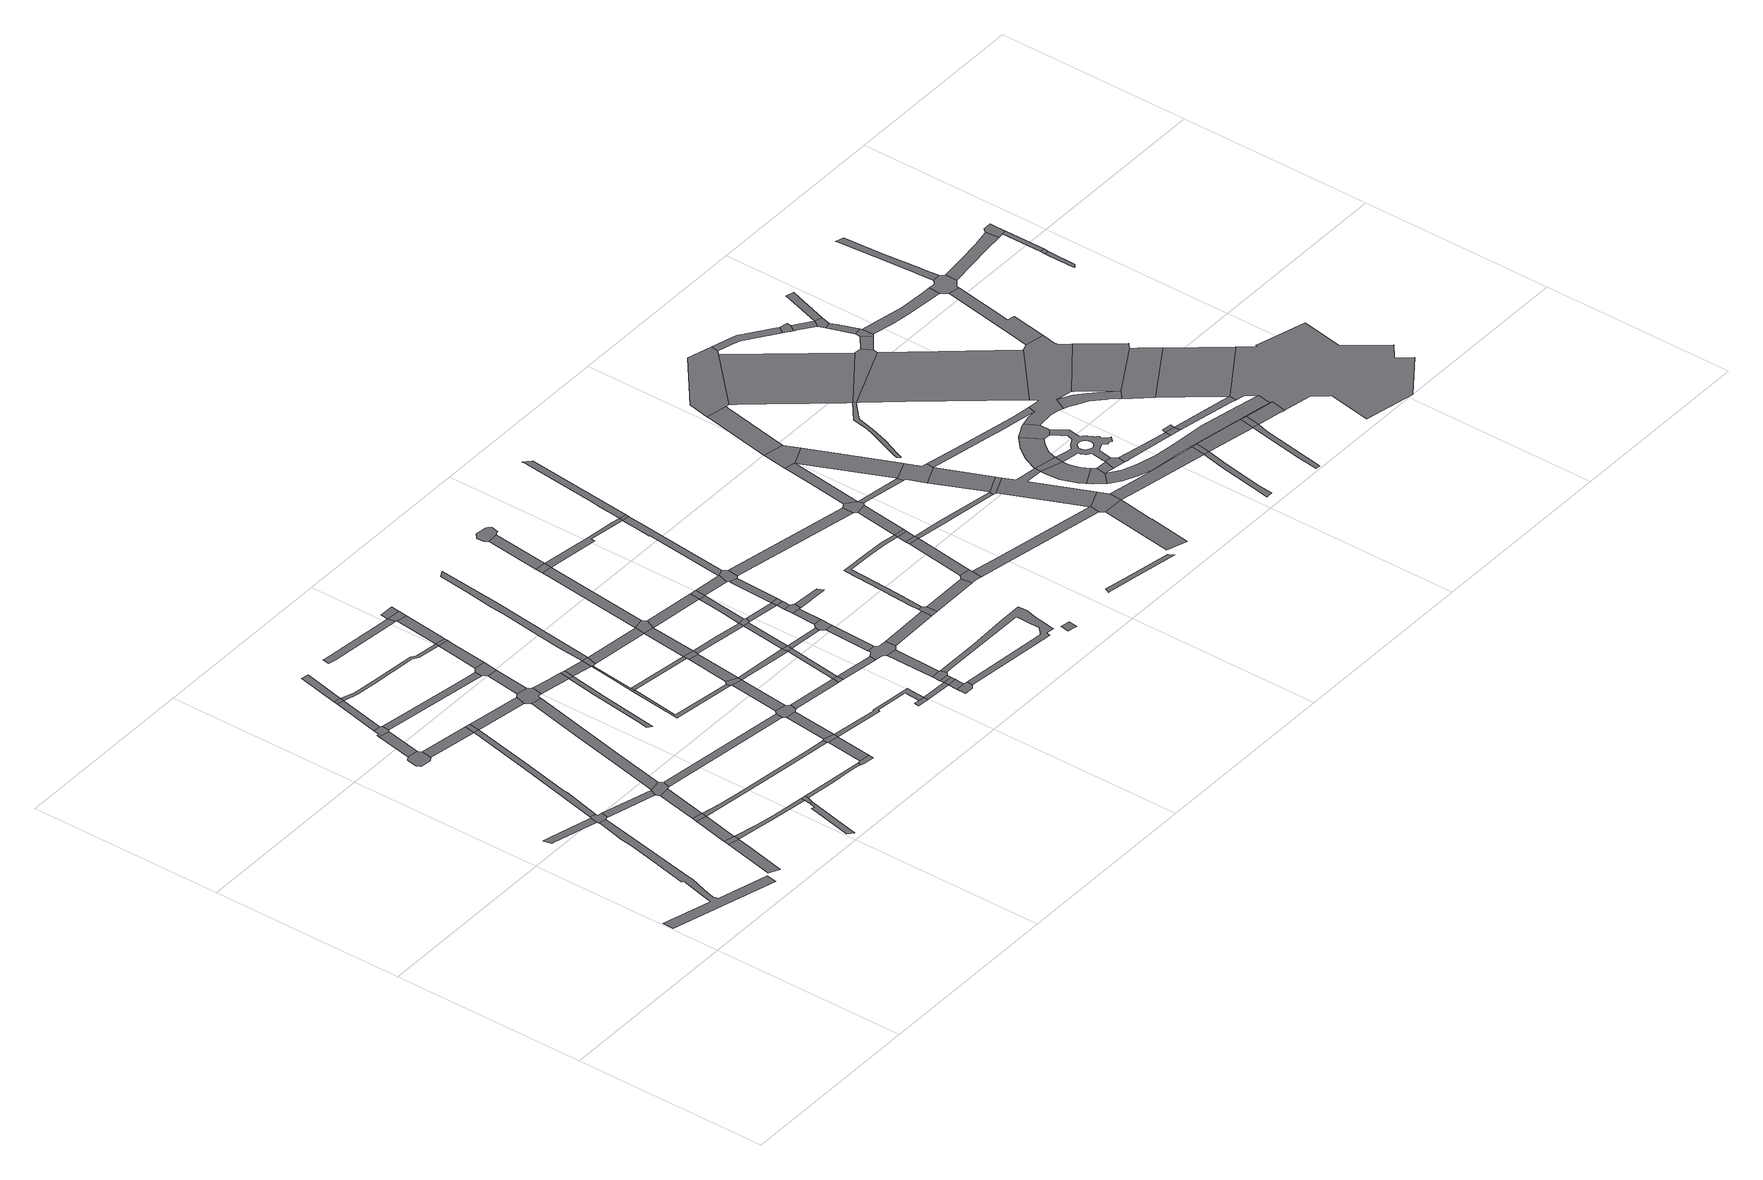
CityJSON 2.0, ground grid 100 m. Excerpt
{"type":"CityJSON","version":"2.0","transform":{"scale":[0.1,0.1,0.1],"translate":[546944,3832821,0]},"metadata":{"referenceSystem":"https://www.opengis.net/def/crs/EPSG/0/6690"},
"CityObjects":{
"road1":{"type":"Road","attributes":{"RoadStructureAttribute.sectionType":"1"},"geometry":[{"type":"MultiSurface","lod":"1","boundaries":[[[0,1,2,3,4,5,6,7,8,9,10,11,12,13,14,15,16,17,18,19,20,21,22,23,24,25,26]]]}]},
"road2":{"type":"Road","attributes":{"RoadStructureAttribute.sectionType":"1"},"geometry":[{"type":"MultiSurface","lod":"1","boundaries":[[[27,28,29,30,31,32,33]]]}]},
"road3":{"type":"Road","attributes":{"RoadStructureAttribute.sectionType":"1"},"geometry":[{"type":"MultiSurface","lod":"1","boundaries":[[[34,35,36,37,38]]]}]},
"road4":{"type":"Road","geometry":[{"type":"MultiSurface","lod":"1","boundaries":[[[39,33,32,40,0,26,41,42,43,44,45,46,47]]]}]},
"road5":{"type":"Road","geometry":[{"type":"MultiSurface","lod":"1","boundaries":[[[48,34,38,49,50]]]}]},
"road6":{"type":"Road","attributes":{"RoadStructureAttribute.sectionType":"1"},"geometry":[{"type":"MultiSurface","lod":"1","boundaries":[[[51,48,50,52,53,54]]]}]},
"road7":{"type":"Road","geometry":[{"type":"MultiSurface","lod":"1","boundaries":[[[55,56,57,58,59,60,61,62]]]}]},
"road8":{"type":"Road","attributes":{"RoadStructureAttribute.sectionType":"1"},"geometry":[{"type":"MultiSurface","lod":"1","boundaries":[[[44,43,63,64,65]]]}]},
"road9":{"type":"Road","geometry":[{"type":"MultiSurface","lod":"1","boundaries":[[[66,51,54,67]]]}]},
"road10":{"type":"Road","attributes":{"RoadStructureAttribute.sectionType":"1"},"geometry":[{"type":"MultiSurface","lod":"1","boundaries":[[[68,55,62,69,70]]]}]},
"road11":{"type":"Road","attributes":{"RoadStructureAttribute.sectionType":"1"},"geometry":[{"type":"MultiSurface","lod":"1","boundaries":[[[71,72,73,74,39,47,75,76,77,78]]]}]},
"road12":{"type":"Road","attributes":{"RoadStructureAttribute.sectionType":"1"},"geometry":[{"type":"MultiSurface","lod":"1","boundaries":[[[79,80,81,82,66,67]]]}]},
"road13":{"type":"Road","geometry":[{"type":"MultiSurface","lod":"1","boundaries":[[[83,84,85,68,70,86,87,88,89,90,91,92]]]}]},
"road14":{"type":"Road","attributes":{"RoadStructureAttribute.sectionType":"1"},"geometry":[{"type":"MultiSurface","lod":"1","boundaries":[[[93,94,50,49,95,96,97,98]]]}]},
"road15":{"type":"Road","attributes":{"RoadStructureAttribute.sectionType":"1"},"geometry":[{"type":"MultiSurface","lod":"1","boundaries":[[[61,60,99,100,71,101]]]}]},
"road16":{"type":"Road","geometry":[{"type":"MultiSurface","lod":"1","boundaries":[[[102,103,104,65,64,105,82,81,106,107,108]]]}]},
"road17":{"type":"Road","attributes":{"RoadStructureAttribute.sectionType":"1"},"geometry":[{"type":"MultiSurface","lod":"1","boundaries":[[[109,83,92,110,111]]]}]},
"road18":{"type":"Road","attributes":{"RoadStructureAttribute.sectionType":"1"},"geometry":[{"type":"MultiSurface","lod":"1","boundaries":[[[112,113,114,115,116,117]]]}]},
"road19":{"type":"Road","geometry":[{"type":"MultiSurface","lod":"1","boundaries":[[[118,109,111,119]]]}]},
"road20":{"type":"Road","geometry":[{"type":"MultiSurface","lod":"1","boundaries":[[[101,71,78,120]]]}]},
"road21":{"type":"Road","geometry":[{"type":"MultiSurface","lod":"1","boundaries":[[[98,97,112,117,121,122]]]}]},
"road22":{"type":"Road","attributes":{"RoadStructureAttribute.sectionType":"1"},"geometry":[{"type":"MultiSurface","lod":"1","boundaries":[[[123,118,119,124,125]]]}]},
"road23":{"type":"Road","attributes":{"RoadStructureAttribute.sectionType":"1"},"geometry":[{"type":"MultiSurface","lod":"1","boundaries":[[[126,127,128,129,130,104,103,131,132]]]}]},
"road24":{"type":"Road","attributes":{"RoadStructureAttribute.sectionType":"1"},"geometry":[{"type":"MultiSurface","lod":"1","boundaries":[[[133,134,135,136,67,54,137,138,139]]]}]},
"road25":{"type":"Road","attributes":{"RoadStructureAttribute.sectionType":"1"},"geometry":[{"type":"MultiSurface","lod":"1","boundaries":[[[140,141,88,87,142,143]]]}]},
"road26":{"type":"Road","attributes":{"RoadStructureAttribute.sectionType":"1"},"geometry":[{"type":"MultiSurface","lod":"1","boundaries":[[[120,78,144,145]]]}]},
"road27":{"type":"Road","attributes":{"RoadStructureAttribute.sectionType":"1"},"geometry":[{"type":"MultiSurface","lod":"1","boundaries":[[[146,122,121,147,148,149,150,151]]]}]},
"road28":{"type":"Road","attributes":{"RoadStructureAttribute.sectionType":"1"},"geometry":[{"type":"MultiSurface","lod":"1","boundaries":[[[108,107,152,153]]]}]},
"road29":{"type":"Road","attributes":{"RoadStructureAttribute.sectionType":"1"},"geometry":[{"type":"MultiSurface","lod":"1","boundaries":[[[154,155,156,157,158,159,119,111,160,161,162,163,164,165,166]]]}]},
"road30":{"type":"Road","geometry":[{"type":"MultiSurface","lod":"1","boundaries":[[[167,145,144,126,132,168,169,170,171,172]]]}]},
"road31":{"type":"Road","attributes":{"RoadStructureAttribute.sectionType":"1"},"geometry":[{"type":"MultiSurface","lod":"1","boundaries":[[[173,167,172,174]]]}]},
"road32":{"type":"Road","attributes":{"RoadStructureAttribute.sectionType":"1"},"geometry":[{"type":"MultiSurface","lod":"1","boundaries":[[[175,176,177,178,179,180,181,182,183]]]}]},
"road33":{"type":"Road","geometry":[{"type":"MultiSurface","lod":"1","boundaries":[[[184,151,150,185,186,187]]]}]},
"road34":{"type":"Road","geometry":[{"type":"MultiSurface","lod":"1","boundaries":[[[188,189,143,142,190,173,174,191]]]}]},
"road35":{"type":"Road","attributes":{"RoadStructureAttribute.sectionType":"1"},"geometry":[{"type":"MultiSurface","lod":"1","boundaries":[[[192,193,194,195,196,197]]]}]},
"road36":{"type":"Road","attributes":{"RoadStructureAttribute.sectionType":"1"},"geometry":[{"type":"MultiSurface","lod":"1","boundaries":[[[198,199,171,170,200,175,201]]]}]},
"road37":{"type":"Road","attributes":{"RoadStructureAttribute.sectionType":"1"},"geometry":[{"type":"MultiSurface","lod":"1","boundaries":[[[202,184,187,203]]]}]},
"road38":{"type":"Road","attributes":{"RoadStructureAttribute.sectionType":"1"},"geometry":[{"type":"MultiSurface","lod":"1","boundaries":[[[165,204,205,188,191,206,207,208]]]}]},
"road39":{"type":"Road","geometry":[{"type":"MultiSurface","lod":"1","boundaries":[[[209,139,138,210,202,203,211]]]}]},
"road40":{"type":"Road","geometry":[{"type":"MultiSurface","lod":"1","boundaries":[[[201,175,183,212]]]}]},
"road41":{"type":"Road","geometry":[{"type":"MultiSurface","lod":"1","boundaries":[[[166,165,208,213]]]}]},
"road42":{"type":"Road","attributes":{"RoadStructureAttribute.sectionType":"1"},"geometry":[{"type":"MultiSurface","lod":"1","boundaries":[[[214,215,209,211,216,217,218]]]}]},
"road43":{"type":"Road","geometry":[{"type":"MultiSurface","lod":"1","boundaries":[[[219,220,221,222,223,224]]]}]},
"road44":{"type":"Road","attributes":{"RoadStructureAttribute.sectionType":"1"},"geometry":[{"type":"MultiSurface","lod":"1","boundaries":[[[212,183,225,226,227,228]]]}]},
"road45":{"type":"Road","attributes":{"RoadStructureAttribute.sectionType":"1"},"geometry":[{"type":"MultiSurface","lod":"1","boundaries":[[[222,229,230,231,232,223]]]}]},
"road46":{"type":"Road","attributes":{"RoadStructureAttribute.sectionType":"1"},"geometry":[{"type":"MultiSurface","lod":"1","boundaries":[[[233,234,235,166,213,236,237]]]}]},
"road47":{"type":"Road","geometry":[{"type":"MultiSurface","lod":"1","boundaries":[[[238,153,152,214,218,239,240,241,242]]]}]},
"road48":{"type":"Road","geometry":[{"type":"MultiSurface","lod":"1","boundaries":[[[228,227,220,219,243,244,245,246,247]]]}]},
"road49":{"type":"Road","geometry":[{"type":"MultiSurface","lod":"1","boundaries":[[[197,196,233,237,248]]]}]},
"road50":{"type":"Road","attributes":{"RoadStructureAttribute.sectionType":"1"},"geometry":[{"type":"MultiSurface","lod":"1","boundaries":[[[249,197,248,250]]]}]},
"road51":{"type":"Road","attributes":{"RoadStructureAttribute.sectionType":"1"},"geometry":[{"type":"MultiSurface","lod":"1","boundaries":[[[224,223,251,252]]]}]},
"road52":{"type":"Road","attributes":{"RoadStructureAttribute.sectionType":"1"},"geometry":[{"type":"MultiSurface","lod":"1","boundaries":[[[253,254,238,242,255,256,257]]]}]},
"road53":{"type":"Road","attributes":{"RoadStructureAttribute.sectionType":"1"},"geometry":[{"type":"MultiSurface","lod":"1","boundaries":[[[258,259,260,261,211,203,262,263,264,265,266]]]}]},
"road54":{"type":"Road","geometry":[{"type":"MultiSurface","lod":"1","boundaries":[[[267,268,231,230,253,257,269]]]}]},
"road55":{"type":"Road","attributes":{"RoadStructureAttribute.sectionType":"1"},"geometry":[{"type":"MultiSurface","lod":"1","boundaries":[[[270,240,239,271,272]]]}]},
"road56":{"type":"Road","attributes":{"RoadStructureAttribute.sectionType":"1"},"geometry":[{"type":"MultiSurface","lod":"1","boundaries":[[[273,267,269,274,275,276]]]}]},
"road57":{"type":"Road","attributes":{"RoadStructureAttribute.sectionType":"1"},"geometry":[{"type":"MultiSurface","lod":"1","boundaries":[[[277,246,245,278,279]]]}]},
"road58":{"type":"Road","attributes":{"RoadStructureAttribute.sectionType":"1"},"geometry":[{"type":"MultiSurface","lod":"1","boundaries":[[[280,281,282,283,284,285,286,287,288,247,246]]]}]},
"road59":{"type":"Road","geometry":[{"type":"MultiSurface","lod":"1","boundaries":[[[252,251,273,276,289,290,291]]]}]},
"road60":{"type":"Road","geometry":[{"type":"MultiSurface","lod":"1","boundaries":[[[292,293,294,295,266,265]]]}]},
"road61":{"type":"Road","attributes":{"RoadStructureAttribute.sectionType":"1"},"geometry":[{"type":"MultiSurface","lod":"1","boundaries":[[[296,269,257,297,298]]]}]},
"road62":{"type":"Road","attributes":{"RoadStructureAttribute.sectionType":"1"},"geometry":[{"type":"MultiSurface","lod":"1","boundaries":[[[278,299,252,291,300]]]}]},
"road63":{"type":"Road","geometry":[{"type":"MultiSurface","lod":"1","boundaries":[[[272,271,301,302]]]}]},
"road64":{"type":"Road","geometry":[{"type":"MultiSurface","lod":"1","boundaries":[[[303,279,278,300,304]]]}]},
"road65":{"type":"Road","attributes":{"RoadStructureAttribute.sectionType":"1"},"geometry":[{"type":"MultiSurface","lod":"1","boundaries":[[[297,272,302,305]]]}]},
"road66":{"type":"Road","attributes":{"RoadStructureAttribute.sectionType":"1"},"geometry":[{"type":"MultiSurface","lod":"1","boundaries":[[[266,295,306,307]]]}]},
"road67":{"type":"Road","attributes":{"RoadStructureAttribute.sectionType":"1"},"geometry":[{"type":"MultiSurface","lod":"1","boundaries":[[[308,291,290,309,310]]]}]},
"road68":{"type":"Road","attributes":{"RoadStructureAttribute.sectionType":"1"},"geometry":[{"type":"MultiSurface","lod":"1","boundaries":[[[302,301,311,312]]]}]},
"road69":{"type":"Road","geometry":[{"type":"MultiSurface","lod":"1","boundaries":[[[298,297,305,313]]]}]},
"road70":{"type":"Road","geometry":[{"type":"MultiSurface","lod":"1","boundaries":[[[314,315,316,317,318,319,320]]]}]},
"road71":{"type":"Road","attributes":{"RoadStructureAttribute.sectionType":"1"},"geometry":[{"type":"MultiSurface","lod":"1","boundaries":[[[306,314,320,321,322]]]}]},
"road72":{"type":"Road","geometry":[{"type":"MultiSurface","lod":"1","boundaries":[[[307,306,322,323]]]}]},
"road73":{"type":"Road","attributes":{"RoadStructureAttribute.sectionType":"1"},"geometry":[{"type":"MultiSurface","lod":"1","boundaries":[[[324,307,323,325]]]}]},
"road74":{"type":"Road","attributes":{"RoadStructureAttribute.sectionType":"1"},"geometry":[{"type":"MultiSurface","lod":"1","boundaries":[[[326,279,303,327,328]]]}]},
"road75":{"type":"Road","attributes":{"RoadStructureAttribute.sectionType":"1"},"geometry":[{"type":"MultiSurface","lod":"1","boundaries":[[[309,298,313,329]]]}]},
"road76":{"type":"Road","geometry":[{"type":"MultiSurface","lod":"1","boundaries":[[[330,324,325,331,332,333,334]]]}]},
"road77":{"type":"Road","attributes":{"RoadStructureAttribute.sectionType":"1"},"geometry":[{"type":"MultiSurface","lod":"1","boundaries":[[[304,300,335,336,337]]]}]},
"road78":{"type":"Road","attributes":{"RoadStructureAttribute.sectionType":"1"},"geometry":[{"type":"MultiSurface","lod":"1","boundaries":[[[338,330,334,339,340]]]}]},
"road79":{"type":"Road","attributes":{"RoadStructureAttribute.sectionType":"1"},"geometry":[{"type":"MultiSurface","lod":"1","boundaries":[[[313,305,341,342]]]}]},
"road80":{"type":"Road","geometry":[{"type":"MultiSurface","lod":"1","boundaries":[[[343,310,309,329,344,345]]]}]},
"road81":{"type":"Road","geometry":[{"type":"MultiSurface","lod":"1","boundaries":[[[346,347,348,312,311,349,350,338,340,351,352,353,354]]]}]},
"road82":{"type":"Road","attributes":{"RoadStructureAttribute.sectionType":"1"},"geometry":[{"type":"MultiSurface","lod":"1","boundaries":[[[355,356,310,343,357]]]}]},
"road83":{"type":"Road","geometry":[{"type":"MultiSurface","lod":"1","boundaries":[[[358,326,328,359]]]}]},
"road84":{"type":"Road","attributes":{"RoadStructureAttribute.sectionType":"1"},"geometry":[{"type":"MultiSurface","lod":"1","boundaries":[[[360,346,354,361]]]}]},
"road85":{"type":"Road","attributes":{"RoadStructureAttribute.sectionType":"1"},"geometry":[{"type":"MultiSurface","lod":"1","boundaries":[[[345,344,362,363]]]}]},
"road86":{"type":"Road","geometry":[{"type":"MultiSurface","lod":"1","boundaries":[[[364,365,342,341,366,360,361,367]]]}]},
"road87":{"type":"Road","geometry":[{"type":"MultiSurface","lod":"1","boundaries":[[[337,336,355,357,368,369]]]}]},
"road88":{"type":"Road","attributes":{"RoadStructureAttribute.sectionType":"1"},"geometry":[{"type":"MultiSurface","lod":"1","boundaries":[[[370,371,358,359]]]}]},
"road89":{"type":"Road","attributes":{"RoadStructureAttribute.sectionType":"1"},"geometry":[{"type":"MultiSurface","lod":"1","boundaries":[[[372,364,367,373,374]]]}]},
"road90":{"type":"Road","geometry":[{"type":"MultiSurface","lod":"1","boundaries":[[[375,372,374,376,377,378]]]}]},
"road91":{"type":"Road","attributes":{"RoadStructureAttribute.sectionType":"1"},"geometry":[{"type":"MultiSurface","lod":"1","boundaries":[[[362,379,375,378,380,381]]]}]},
"road92":{"type":"Road","geometry":[{"type":"MultiSurface","lod":"1","boundaries":[[[363,362,381,382]]]}]},
"road93":{"type":"Road","attributes":{"RoadStructureAttribute.sectionType":"1"},"geometry":[{"type":"MultiSurface","lod":"1","boundaries":[[[369,368,383,384]]]}]},
"road94":{"type":"Road","geometry":[{"type":"MultiSurface","lod":"1","boundaries":[[[385,386,387,388,389,371,370,390,391,392,393,394,395]]]}]},
"road95":{"type":"Road","attributes":{"RoadStructureAttribute.sectionType":"1"},"geometry":[{"type":"MultiSurface","lod":"1","boundaries":[[[396,352,351,397,398]]]}]},
"road96":{"type":"Road","attributes":{"RoadStructureAttribute.sectionType":"1"},"geometry":[{"type":"MultiSurface","lod":"1","boundaries":[[[399,400,401,402,403,404,405,406,407,408,409,410,411,412,413,333,332,414,415,416,417,418,419,420,421,422,319,318]]]}]},
"road97":{"type":"Road","attributes":{"RoadStructureAttribute.sectionType":"1"},"geometry":[{"type":"MultiSurface","lod":"1","boundaries":[[[423,424,363,382,425]]]}]},
"road98":{"type":"Road","geometry":[{"type":"MultiSurface","lod":"1","boundaries":[[[426,427,428,429,430,377,376]]]}]},
"road99":{"type":"Road","geometry":[{"type":"MultiSurface","lod":"1","boundaries":[[[431,432,384,383,423,425,433,434,435]]]}]},
"road100":{"type":"Road","attributes":{"RoadStructureAttribute.sectionType":"1"},"geometry":[{"type":"MultiSurface","lod":"1","boundaries":[[[436,437,438,359,328,439,440,441,442]]]}]},
"road101":{"type":"Road","geometry":[{"type":"MultiSurface","lod":"1","boundaries":[[[443,398,397,444,445,446,447]]]}]},
"road102":{"type":"Road","attributes":{"RoadStructureAttribute.sectionType":"1"},"geometry":[{"type":"MultiSurface","lod":"1","boundaries":[[[441,448,449,450,451,452,384,432,453,454,455]]]}]},
"road103":{"type":"Road","attributes":{"RoadStructureAttribute.sectionType":"1"},"geometry":[{"type":"MultiSurface","lod":"1","boundaries":[[[456,457,458,459,460]]]}]},
"road104":{"type":"Road","attributes":{"RoadStructureAttribute.sectionType":"1"},"geometry":[{"type":"MultiSurface","lod":"1","boundaries":[[[461,445,444,462]]]}]},
"road105":{"type":"Road","geometry":[{"type":"MultiSurface","lod":"1","boundaries":[[[442,441,455,463]]]}]},
"road106":{"type":"Road","attributes":{"RoadStructureAttribute.sectionType":"1"},"geometry":[{"type":"MultiSurface","lod":"1","boundaries":[[[464,465,466,467,468,469,470,471,443,447,472,473,474,475,476,477]]]}]},
"road107":{"type":"Road","attributes":{"RoadStructureAttribute.sectionType":"1"},"geometry":[{"type":"MultiSurface","lod":"1","boundaries":[[[435,434,478,479]]]}]},
"road108":{"type":"Road","attributes":{"RoadStructureAttribute.sectionType":"1"},"geometry":[{"type":"MultiSurface","lod":"1","boundaries":[[[480,481,482,483,484,485,486,487,442,463,488,489]]]}]},
"road109":{"type":"Road","geometry":[{"type":"MultiSurface","lod":"1","boundaries":[[[490,461,462,491,492,493,494]]]}]},
"road110":{"type":"Road","attributes":{"RoadStructureAttribute.sectionType":"1"},"geometry":[{"type":"MultiSurface","lod":"1","boundaries":[[[495,490,494,496,497,498]]]}]},
"road111":{"type":"Road","geometry":[{"type":"MultiSurface","lod":"1","boundaries":[[[499,495,498,500]]]}]},
"road112":{"type":"Road","attributes":{"RoadStructureAttribute.sectionType":"1"},"geometry":[{"type":"MultiSurface","lod":"1","boundaries":[[[476,499,500,501]]]}]},
"road113":{"type":"Road","geometry":[{"type":"MultiSurface","lod":"1","boundaries":[[[477,476,501,502]]]}]},
"road114":{"type":"Road","attributes":{"RoadStructureAttribute.sectionType":"1"},"geometry":[{"type":"MultiSurface","lod":"1","boundaries":[[[503,504,505,477,502]]]}]},
"road115":{"type":"Road","attributes":{"RoadStructureAttribute.sectionType":"1"},"geometry":[{"type":"MultiSurface","lod":"1","boundaries":[[[506,507,508,509,510,511,512,513]]]}]},
"road116":{"type":"Road","geometry":[{"type":"MultiSurface","lod":"1","boundaries":[[[514,479,478,504,503,515,516,517,518]]]}]},
"road117":{"type":"Road","attributes":{"RoadStructureAttribute.sectionType":"1"},"geometry":[{"type":"MultiSurface","lod":"1","boundaries":[[[519,520,493,492,521,522,523,524]]]}]},
"road118":{"type":"Road","attributes":{"RoadStructureAttribute.sectionType":"1"},"geometry":[{"type":"MultiSurface","lod":"1","boundaries":[[[525,500,498,526,527,528,529,530]]]}]},
"road119":{"type":"Road","attributes":{"RoadStructureAttribute.sectionType":"1"},"geometry":[{"type":"MultiSurface","lod":"1","boundaries":[[[531,532,533,514,518,534,535,536]]]}]},
"road120":{"type":"Road","attributes":{"RoadStructureAttribute.sectionType":"1"},"geometry":[{"type":"MultiSurface","lod":"1","boundaries":[[[517,516,537,538]]]}]},
"road121":{"type":"Road","geometry":[{"type":"MultiSurface","lod":"1","boundaries":[[[539,540,541,531,536,542,543]]]}]},
"road122":{"type":"Road","attributes":{"RoadStructureAttribute.sectionType":"1"},"geometry":[{"type":"MultiSurface","lod":"1","boundaries":[[[544,542,536,545,546,547,538,548]]]}]},
"road123":{"type":"Road","attributes":{"RoadStructureAttribute.sectionType":"1"},"geometry":[{"type":"MultiSurface","lod":"1","boundaries":[[[549,550,551,552,553,554]]]}]},
"road124":{"type":"Road","geometry":[{"type":"MultiSurface","lod":"1","boundaries":[[[555,556,557,548,538,537,558,559,560,561,562,563]]]}]},
"road125":{"type":"Road","attributes":{"RoadStructureAttribute.sectionType":"1"},"geometry":[{"type":"MultiSurface","lod":"1","boundaries":[[[564,565,539,543,566,567]]]}]},
"road126":{"type":"Road","attributes":{"RoadStructureAttribute.sectionType":"1"},"geometry":[{"type":"MultiSurface","lod":"1","boundaries":[[[562,561,568,569,570]]]}]},
"road127":{"type":"Road","geometry":[{"type":"MultiSurface","lod":"1","boundaries":[[[570,569,530,529,571,572,573]]]}]},
"road128":{"type":"Road","attributes":{"RoadStructureAttribute.sectionType":"1"},"geometry":[{"type":"MultiSurface","lod":"1","boundaries":[[[574,573,572,575,576,524,577,578,579,580,581]]]}]},
"road129":{"type":"Road","geometry":[{"type":"MultiSurface","lod":"1","boundaries":[[[577,524,523,582,549,554,583,584]]]}]},
"road130":{"type":"Road","attributes":{"RoadStructureAttribute.sectionType":"1"},"geometry":[{"type":"MultiSurface","lod":"1","boundaries":[[[585,586,587,588,589,590,591,592,593,594,595,596,597,598,599]]]}]},
"road131":{"type":"Road","attributes":{"function":"1"},"geometry":[{"type":"MultiSurface","lod":"1","boundaries":[[[580,600,601,602,603,604,605,606,607,608,609,610]]]}]},
"road132":{"type":"Road","geometry":[{"type":"MultiSurface","lod":"1","boundaries":[[[611,605,604,612,613,614,615]]]}]},
"road133":{"type":"Road","geometry":[{"type":"MultiSurface","lod":"1","boundaries":[[[581,580,610,616]]]}]},
"road134":{"type":"Road","geometry":[{"type":"MultiSurface","lod":"1","boundaries":[[[617,618,564,567,619,620,621,622,623]]]}]},
"road135":{"type":"Road","attributes":{"RoadStructureAttribute.sectionType":"1"},"geometry":[{"type":"MultiSurface","lod":"1","boundaries":[[[615,614,624,625]]]}]},
"road136":{"type":"Road","attributes":{"function":"1"},"geometry":[{"type":"MultiSurface","lod":"1","boundaries":[[[626,627,628,629,630,631,581,616,632,633,634,635,636,637]]]}]},
"road137":{"type":"Road","attributes":{"RoadStructureAttribute.sectionType":"1"},"geometry":[{"type":"MultiSurface","lod":"1","boundaries":[[[638,639,640,641,563,562,642,643,644,645,646,647,648]]]}]},
"road138":{"type":"Road","attributes":{"RoadStructureAttribute.sectionType":"1"},"geometry":[{"type":"MultiSurface","lod":"1","boundaries":[[[649,650,651,584,583,652,653,654,655,656,657]]]}]},
"road139":{"type":"Road","geometry":[{"type":"MultiSurface","lod":"1","boundaries":[[[658,625,624,659,660,661]]]}]},
"road140":{"type":"Road","attributes":{"RoadStructureAttribute.sectionType":"1"},"geometry":[{"type":"MultiSurface","lod":"1","boundaries":[[[662,663,664,665,666,667,668,669,658,661,670,671,672,673,674,675,676,677,678,679,680,681,682,683,684,685,686,687,688,689,690,691,692,693,694,695,696,697,698,699,700,616,610],[701,702,703,704,705,706,707,708,709,710,711,712,713,714,715,716,717,718,719,720,721,722,723,724,725,726,727,728]]]}]},
"road141":{"type":"Road","geometry":[{"type":"MultiSurface","lod":"1","boundaries":[[[620,619,729,730,731,732,733,734,735,736,585,737]]]}]},
"road142":{"type":"Road","geometry":[{"type":"MultiSurface","lod":"1","boundaries":[[[738,739,740,741,626,637,692,691,742]]]}]},
"road143":{"type":"Road","attributes":{"RoadStructureAttribute.sectionType":"1"},"geometry":[{"type":"MultiSurface","lod":"1","boundaries":[[[656,743,744,745,746,747,748]]]}]},
"road144":{"type":"Road","attributes":{"RoadStructureAttribute.sectionType":"1"},"geometry":[{"type":"MultiSurface","lod":"1","boundaries":[[[749,660,659,750,751,752,753,754]]]}]},
"road145":{"type":"Road","geometry":[{"type":"MultiSurface","lod":"1","boundaries":[[[755,756,737,585,599,757,758,759,760]]]}]},
"road146":{"type":"Road","geometry":[{"type":"MultiSurface","lod":"1","boundaries":[[[657,656,748,761]]]}]},
"road147":{"type":"Road","attributes":{"function":"1","RoadStructureAttribute.sectionType":"7"},"geometry":[{"type":"MultiSurface","lod":"1","boundaries":[[[613,762,763,764,765,766,767,768,769,770,771,772,773,774,775,776,777,778,614]]]}]},
"road148":{"type":"Road","attributes":{"RoadStructureAttribute.sectionType":"1"},"geometry":[{"type":"MultiSurface","lod":"1","boundaries":[[[779,780,781,782,623,622,783,784,785,786]]]}]},
"road149":{"type":"Road","geometry":[{"type":"MultiSurface","lod":"1","boundaries":[[[787,757,599,788,789,790,791,792,793]]]}]},
"road150":{"type":"Road","geometry":[{"type":"MultiSurface","lod":"1","boundaries":[[[754,753,794,795]]]}]},
"road151":{"type":"Road","geometry":[{"type":"MultiSurface","lod":"1","boundaries":[[[796,797,754,795]]]}]},
"road152":{"type":"Road","attributes":{"RoadStructureAttribute.sectionType":"1"},"geometry":[{"type":"MultiSurface","lod":"1","boundaries":[[[798,761,748,799,800,801,802,803]]]}]},
"road153":{"type":"Road","attributes":{"RoadStructureAttribute.sectionType":"1"},"geometry":[{"type":"MultiSurface","lod":"1","boundaries":[[[802,804,805,806,807,808,809,810]]]}]},
"road154":{"type":"Road","attributes":{"function":"1","RoadStructureAttribute.sectionType":"7"},"geometry":[{"type":"MultiSurface","lod":"1","boundaries":[[[811,812,813,814,815,816,817,818,819,820,821,822,823,824]]]}]},
"road155":{"type":"Road","geometry":[{"type":"MultiSurface","lod":"1","boundaries":[[[786,785,825,826,827,828,829,830]]]}]},
"road156":{"type":"Road","attributes":{"RoadStructureAttribute.sectionType":"1"},"geometry":[{"type":"MultiSurface","lod":"1","boundaries":[[[831,760,759,832,833]]]}]},
"road157":{"type":"Road","geometry":[{"type":"MultiSurface","lod":"1","boundaries":[[[834,835,793,792,836,837,648,647,838,738,742,839,840,841,842,816,815,843,844,845,846,847,848,849]]]}]},
"road158":{"type":"Road","attributes":{"RoadStructureAttribute.sectionType":"1"},"geometry":[{"type":"MultiSurface","lod":"1","boundaries":[[[850,851,829,828,852,853,854,855,856]]]}]},
"road159":{"type":"Road","attributes":{"RoadStructureAttribute.sectionType":"1"},"geometry":[{"type":"MultiSurface","lod":"1","boundaries":[[[857,795,794,858,859,860,861]]]}]},
"road160":{"type":"Road","geometry":[{"type":"MultiSurface","lod":"1","boundaries":[[[862,863,864,831,833,865,866]]]}]},
"road161":{"type":"Road","geometry":[{"type":"MultiSurface","lod":"1","boundaries":[[[803,802,810,867]]]}]},
"road162":{"type":"Road","attributes":{"RoadStructureAttribute.sectionType":"1"},"geometry":[{"type":"MultiSurface","lod":"1","boundaries":[[[868,869,870,863,862]]]}]},
"road163":{"type":"Road","geometry":[{"type":"MultiSurface","lod":"1","boundaries":[[[856,855,871,870,869,872]]]}]},
"road164":{"type":"Road","attributes":{"RoadStructureAttribute.sectionType":"1"},"geometry":[{"type":"MultiSurface","lod":"1","boundaries":[[[873,867,810,874,875,876,877,878,879]]]}]},
"road165":{"type":"Road","geometry":[{"type":"MultiSurface","lod":"1","boundaries":[[[880,881,856,872]]]}]},
"road166":{"type":"Road","geometry":[{"type":"MultiSurface","lod":"1","boundaries":[[[882,846,845,883,884,885,886,824,887]]]}]},
"road167":{"type":"Road","geometry":[{"type":"MultiSurface","lod":"1","boundaries":[[[888,889,887,824,823,890,891,892]]]}]},
"road168":{"type":"Road","attributes":{"RoadStructureAttribute.sectionType":"1"},"geometry":[{"type":"MultiSurface","lod":"1","boundaries":[[[893,894,895,866,865,896,897,898,899,900]]]}]},
"road169":{"type":"Road","geometry":[{"type":"MultiSurface","lod":"1","boundaries":[[[892,891,901,861,902]]]}]},
"road170":{"type":"Road","attributes":{"RoadStructureAttribute.sectionType":"1"},"geometry":[{"type":"MultiSurface","lod":"1","boundaries":[[[903,904,834,849,905,906,907]]]}]},
"road171":{"type":"Road","geometry":[{"type":"MultiSurface","lod":"1","boundaries":[[[908,902,861,860,909,771,770,910,879,878,911,912,913,914,915,916,917,918,919,920,921,922,923,924,925,926,927]]]}]},
"road172":{"type":"Road","geometry":[{"type":"MultiSurface","lod":"1","boundaries":[[[928,929,930,900,899,931,932,903,907,933,934,935,936,937]]]}]},
"road173":{"type":"Road","attributes":{"RoadStructureAttribute.sectionType":"1"},"geometry":[{"type":"MultiSurface","lod":"1","boundaries":[[[938,939,940,941,942,943,929,928,944,945,946,947]]]}]},
"road174":{"type":"Road","attributes":{"RoadStructureAttribute.sectionType":"1"},"geometry":[{"type":"MultiSurface","lod":"1","boundaries":[[[948,949,950,937,936,951,952,953]]]}]},
"road175":{"type":"Road","geometry":[{"type":"MultiSurface","lod":"1","boundaries":[[[954,955,956,957,958,959,960]]]}]},
"road176":{"type":"Road","geometry":[{"type":"MultiSurface","lod":"1","boundaries":[[[961,954,960,962]]]}]},
"road177":{"type":"Road","attributes":{"RoadStructureAttribute.sectionType":"1"},"geometry":[{"type":"MultiSurface","lod":"1","boundaries":[[[963,964,961,962]]]}]},
"road178":{"type":"Road","geometry":[{"type":"MultiSurface","lod":"1","boundaries":[[[965,948,953,966,964,963,967,968,969]]]}]}
},
"vertices":[
[419,969,0],[395,871,0],[383,821,0],[381,806,0],[371,751,0],[359,699,0],[335,586,0],[333,580,0],[298,424,0],[306,418,0],[308,417,0],[279,311,0],[262,244,0],[261,238,0],[261,236,0],[258,237,0],[11,307,0],[9,251,0],[551,98,0],[559,152,0],[303,225,0],[296,251,0],[313,311,0],[342,401,0],[344,413,0],[435,868,0],[454,962,0],
[413,1021,0],[205,1077,0],[166,1088,0],[175,1044,0],[184,1042,0],[412,980,0],[422,1018,0],
[637,424,0],[579,161,0],[632,135,0],[676,336,0],[693,412,0],
[428,1027,0],[417,972,0],[456,962,0],[469,965,0],[470,965,0],[481,1002,0],[462,1007,0],[455,1009,0],[458,1019,0],
[643,453,0],[697,412,0],[699,441,0],
[684,636,0],[700,446,0],[738,620,0],[739,624,0],
[288,1924,0],[267,1910,0],[257,1856,0],[270,1837,0],[323,1829,0],[344,1842,0],[355,1897,0],[342,1916,0],
[532,948,0],[726,896,0],[742,931,0],
[690,663,0],[745,651,0],
[328,2112,0],[379,2088,0],[380,2100,0],
[602,1800,0],[598,1776,0],[534,1491,0],[518,1418,0],[507,1213,0],[509,1237,0],[561,1470,0],[630,1795,0],
[745,653,0],[746,657,0],[795,879,0],[736,874,0],
[348,2156,0],[341,2124,0],[331,2126,0],[389,2107,0],[390,2109,0],[394,2146,0],[392,2146,0],[390,2149,0],[387,2153,0],[386,2154,0],
[924,394,0],[824,411,0],[822,393,0],[890,381,0],[1092,351,0],[1095,372,0],
[594,1801,0],[596,1801,0],[611,1855,0],
[818,922,0],[807,940,0],[747,930,0],[727,895,0],[804,885,0],[809,884,0],[819,921,0],
[403,2401,0],[388,2168,0],[438,2393,0],
[1088,319,0],[1078,286,0],[1065,291,0],[1010,58,0],[1039,35,0],[1104,318,0],
[407,2421,0],[443,2413,0],
[639,1851,0],
[1115,349,0],[1118,369,0],
[456,2638,0],[443,2416,0],[492,2630,0],
[921,1726,0],[852,1411,0],[852,1410,0],[794,1146,0],[794,1145,0],[863,1201,0],[975,1714,0],
[1388,559,0],[1145,591,0],[976,613,0],[848,632,0],[1152,567,0],[1483,525,0],[1485,547,0],
[838,2075,0],[520,2127,0],[948,2022,0],[950,2059,0],
[903,1751,0],[918,1805,0],
[1250,352,0],[1280,330,0],[1375,321,0],[1430,314,0],[1445,310,0],[1450,329,0],
[1507,792,0],[1512,828,0],
[1003,2320,0],[890,2336,0],[870,2351,0],[627,2378,0],[542,2387,0],[512,2392,0],[515,2372,0],[618,2361,0],[860,2336,0],[888,2318,0],[998,2302,0],[1006,2301,0],[1008,2319,0],
[939,1817,0],[978,1730,0],[991,1737,0],[1002,1735,0],[1013,1789,0],[995,1809,0],
[965,1999,0],[1019,1992,0],
[1163,1705,0],[1140,1549,0],[1101,1278,0],[1091,1221,0],[1101,1212,0],[1111,1203,0],[1112,1210,0],[1156,1504,0],[1188,1700,0],
[1465,330,0],[1462,305,0],[1518,299,0],[1521,323,0],
[974,2077,0],[952,2060,0],[951,2022,0],[1030,2070,0],
[629,2640,0],[619,2643,0],[612,2607,0],[653,2599,0],[1030,2557,0],[1024,2596,0],
[1125,1767,0],[1107,1771,0],[1151,1707,0],[1173,1758,0],
[1488,520,0],[1544,513,0],
[1005,2294,0],[975,2079,0],[1055,2256,0],[1058,2282,0],[1060,2294,0],
[1493,552,0],[1486,522,0],[1548,535,0],
[1198,1753,0],
[1062,2312,0],
[1520,777,0],[1493,553,0],[1548,541,0],[1549,543,0],[1575,771,0],
[1300,1677,0],[1294,1673,0],[1278,1557,0],[1261,1427,0],[1274,1425,0],[1271,1447,0],
[1195,1699,0],[1200,1698,0],[1293,1679,0],[1299,1735,0],
[1224,1155,0],[1555,1110,0],[1547,1130,0],[1237,1175,0],
[1039,2556,0],[1009,2330,0],[1008,2322,0],[1067,2346,0],[1093,2544,0],
[1527,841,0],[1591,781,0],[1601,816,0],[1598,818,0],[1583,833,0],
[1306,1677,0],[1309,1676,0],[1317,1675,0],[1334,1730,0],[1303,1734,0],
[1099,2590,0],
[1029,2637,0],[1104,2634,0],
[1593,1383,0],[1595,1401,0],
[1558,1104,0],[1559,1102,0],[1614,1087,0],[1614,1090,0],[1615,1095,0],
[2006,482,0],[2001,482,0],[1793,508,0],[1788,500,0],[1801,478,0],[1806,490,0],[1975,470,0],[1969,388,0],[1998,386,0],
[1564,1145,0],[1551,1134,0],[1617,1118,0],
[1858,782,0],[1858,746,0],[1863,782,0],
[1592,1367,0],[1618,1123,0],[1618,1127,0],[1647,1359,0],
[1336,1728,0],[1623,1638,0],[1631,1692,0],
[1362,1944,0],[1408,2299,0],[1443,2614,0],[1408,2596,0],[1387,2433,0],[1368,2284,0],[1361,2213,0],[1331,2003,0],[1315,1873,0],
[1647,1362,0],[1648,1365,0],[1651,1392,0],
[1938,390,0],[1937,375,0],[1937,365,0],[1997,361,0],
[1720,1109,0],[1903,1059,0],[1900,1089,0],
[1597,1412,0],[1679,1632,0],
[1886,743,0],[1890,779,0],
[1688,1705,0],[1703,1684,0],
[1928,1059,0],
[2136,353,0],[2137,378,0],
[1791,1373,0],[1930,1326,0],[1933,1352,0],
[2085,717,0],[2090,751,0],
[1932,1084,0],
[2134,303,0],[2133,257,0],[2179,256,0],[2189,263,0],[2198,269,0],[2201,300,0],[2182,302,0],
[2184,333,0],[2185,352,0],
[2186,377,0],
[2137,399,0],[2186,399,0],
[1700,2257,0],[1750,2221,0],[1754,2251,0],
[1960,1319,0],
[2138,443,0],[2195,407,0],[2202,414,0],[2195,443,0],[2187,444,0],
[1962,1597,0],[1965,1597,0],[1971,1651,0],
[2141,694,0],[2187,445,0],[2195,688,0],
[2105,1041,0],[2110,1066,0],
[1970,1354,0],[1967,1324,0],[1980,1349,0],
[2117,782,0],[2116,768,0],[2094,754,0],[2098,715,0],[2126,712,0],[2219,709,0],[2218,763,0],[2177,763,0],[2159,780,0],
[1963,1593,0],[1950,1470,0],[1998,1590,0],
[1704,2295,0],[1759,2290,0],
[2126,1020,0],[2167,1019,0],
[2135,1298,0],[2137,1327,0],
[2128,1084,0],[2115,1071,0],[2115,1031,0],[2170,1083,0],
[1999,1593,0],[2006,1647,0],
[1794,2584,0],[1738,2580,0],
[2132,1206,0],[2173,1187,0],[2174,1204,0],
[2134,1254,0],[2184,1204,0],[2191,1242,0],[2172,1253,0],
[2135,1296,0],[2172,1258,0],[2174,1297,0],
[2175,1326,0],
[2138,1576,0],[2152,1630,0],
[1746,2657,0],[1730,2643,0],[1723,2638,0],[1725,2598,0],[1727,2598,0],[1805,2593,0],[1815,2593,0],[1826,2631,0],[1825,2631,0],[1815,2644,0],[1808,2652,0],
[2484,766,0],[2487,712,0],[2486,766,0],
[2268,263,0],[2678,218,0],[2688,217,0],[2693,237,0],[2720,234,0],[2733,232,0],[2750,314,0],[2752,333,0],[2769,405,0],[2766,450,0],[2735,450,0],[2704,449,0],[2658,449,0],[2522,445,0],[2439,444,0],[2241,417,0],[2481,415,0],[2704,414,0],[2707,392,0],[2705,332,0],[2705,287,0],[2682,265,0],[2674,258,0],[2668,252,0],
[2147,1565,0],[2146,1560,0],[2183,1554,0],
[2342,1201,0],[2349,1201,0],[2342,1217,0],[2336,1233,0],[2192,1241,0],
[2194,1636,0],[2189,1643,0],[2185,1555,0],[2200,1566,0],[2207,1622,0],
[2173,2233,0],[2063,2248,0],[2029,2252,0],[2022,2216,0],[2025,2236,0],[2213,2208,0],[2217,2227,0],
[2487,786,0],[2525,713,0],[2524,768,0],[2520,773,0],[2510,785,0],
[2209,2186,0],[2205,2149,0],[2194,2046,0],[2197,2046,0],[2152,1635,0],[2245,2150,0],[2249,2185,0],[2251,2203,0],
[2770,215,0],[2764,171,0],[2800,164,0],[2811,162,0],[2817,207,0],
[2775,771,0],[2783,716,0],
[2253,2217,0],
[2773,1206,0],[2670,1212,0],[2514,1216,0],[2511,1200,0],[2501,1007,0],[2499,990,0],[2499,981,0],[2489,833,0],[2524,937,0],[2538,1195,0],[2669,1192,0],[2771,1186,0],[2847,1175,0],[2850,1194,0],
[2868,1436,0],[2869,1493,0],
[2282,2813,0],[2280,2793,0],[2279,2783,0],[2237,2399,0],[2230,2340,0],[2225,2293,0],[2221,2252,0],[2219,2236,0],[2315,2779,0],[2315,2781,0],
[2795,790,0],[2810,716,0],[2841,711,0],[2848,764,0],[2850,782,0],
[2838,1103,0],[2893,1087,0],[2893,1089,0],[2894,1095,0],
[2841,1126,0],[2896,1118,0],
[2903,1167,0],
[2906,1187,0],
[2940,1430,0],[2882,1420,0],[2856,1232,0],
[3246,197,0],[3101,223,0],[3096,211,0],[3091,198,0],[3094,198,0],[3234,175,0],[3479,131,0],[3464,157,0],
[2893,1506,0],[2949,1440,0],[2951,1442,0],[2944,1468,0],[2945,1473,0],
[3004,735,0],[3003,735,0],[3024,676,0],[3025,676,0],[3524,582,0],[3534,635,0],
[3051,1099,0],[3039,1073,0],[3045,1072,0],[3147,1059,0],[3347,1028,0],[3348,1049,0],
[2943,1868,0],[2942,1861,0],[2923,1723,0],[2997,1854,0],[2998,1856,0],[2998,1858,0],
[3188,1401,0],[3183,1432,0],
[2960,1995,0],[2956,1965,0],[2955,1955,0],[3099,1902,0],[3067,1975,0],
[3281,1486,0],[3000,1853,0],[3007,1837,0],[3181,1438,0],[3285,1476,0],
[3542,559,0],[3487,180,0],[3592,146,0],[3625,367,0],[3626,376,0],[3653,558,0],
[3325,1396,0],[3319,1397,0],[3308,1422,0],[3192,1401,0],[3198,1400,0],[3200,1394,0],[3237,1309,0],[3339,1354,0],[3343,1392,0],
[3031,2363,0],[3029,2352,0],[3137,2331,0],[3140,2342,0],
[3347,1059,0],[3350,1052,0],[3452,1097,0],
[3356,1026,0],[3361,1026,0],[3463,1070,0],
[3489,1011,0],[3369,1006,0],[3527,649,0],[3635,679,0],[3515,955,0],[3510,966,0],[3603,961,0],[3605,993,0],
[3538,564,0],[3654,558,0],[3659,624,0],
[3498,1918,0],[3402,1838,0],[3385,1748,0],[3373,1713,0],[3334,1618,0],[3308,1547,0],[3301,1527,0],[3313,1510,0],[3326,1541,0],[3367,1638,0],[3398,1731,0],[3420,1819,0],[3430,1834,0],[3504,1902,0],[3508,1906,0],
[3601,933,0],[3609,861,0],[3632,791,0],[3637,782,0],[3655,750,0],[3754,802,0],[3732,842,0],[3731,844,0],[3716,889,0],[3716,905,0],[3716,927,0],
[3755,800,0],[3668,726,0],[3708,679,0],[3760,730,0],[3770,780,0],
[3721,972,0],
[3316,2689,0],[3053,2473,0],[3158,2343,0],[3416,2596,0],[3420,2600,0],[3437,2614,0],[3442,2653,0],
[3812,721,0],[3830,778,0],
[3739,1186,0],[3686,1139,0],[3670,1117,0],[3640,1076,0],[3627,1050,0],[3608,1008,0],[3735,1019,0],[3759,1053,0],[3760,1055,0],[3784,1082,0],[3797,1091,0],[3799,1093,0],
[3914,1287,0],[3833,1298,0],[3541,1354,0],[3423,1377,0],[3712,1284,0],[3713,1284,0],[3831,1262,0],[3915,1247,0],[3918,1246,0],[3929,1244,0],[3938,1284,0],
[3886,580,0],[3755,605,0],[3663,623,0],[3658,557,0],[3743,541,0],[4129,468,0],[4133,467,0],[4135,467,0],[4146,541,0],
[3830,781,0],[3880,710,0],[3888,751,0],[3865,776,0],
[3789,916,0],[3809,913,0],[3811,900,0],[3820,882,0],[3824,875,0],[3844,861,0],[3832,792,0],[3832,790,0],[3879,851,0],[3916,867,0],[3919,869,0],[3939,846,0],[3954,852,0],[3964,842,0],[3989,867,0],[3976,869,0],[3972,875,0],[3954,899,0],[3959,912,0],[3951,919,0],[3941,921,0],[3941,934,0],[3931,956,0],[3918,969,0],[3911,976,0],[3908,979,0],[3908,984,0],[3917,1044,0],[3866,1108,0],[3864,1111,0],[3836,1090,0],[3844,1078,0],[3880,1023,0],[3870,991,0],[3848,981,0],[3835,973,0],[3828,968,0],[3816,953,0],[3794,957,0],[3888,948,0],[3891,947,0],[3896,944,0],[3901,936,0],[3903,929,0],[3906,919,0],[3904,909,0],[3903,906,0],[3901,901,0],[3894,894,0],[3894,891,0],[3884,888,0],[3876,886,0],[3866,888,0],[3859,891,0],[3851,896,0],[3846,901,0],[3844,903,0],[3841,911,0],[3839,920,0],[3838,928,0],[3843,938,0],[3848,946,0],[3852,949,0],[3853,951,0],[3863,953,0],[3871,953,0],[3881,953,0],
[3180,2315,0],[3343,2112,0],[3379,2066,0],[3399,2042,0],[3413,2024,0],[3457,1969,0],[3480,1940,0],[3494,1923,0],[3789,2128,0],
[3831,1230,0],[3813,1225,0],[3763,1200,0],[3746,1192,0],[3866,1164,0],
[4109,348,0],[4057,60,0],[4092,63,0],[4101,138,0],[4138,344,0],[4163,462,0],
[4037,721,0],[3899,707,0],[3905,706,0],[4072,679,0],[4153,666,0],[4158,696,0],
[3823,2125,0],[3799,2127,0],[3851,2052,0],[3852,2060,0],[3856,2077,0],[3828,2124,0],
[4174,537,0],
[3714,676,0],[3766,637,0],[3834,603,0],[3904,581,0],[4004,567,0],[4087,558,0],[4538,475,0],[4563,471,0],[4605,463,0],[4617,533,0],[4452,569,0],[4289,600,0],[4139,614,0],[4054,623,0],[4001,632,0],[3904,654,0],[3828,683,0],
[3723,2510,0],[3575,2616,0],[3522,2631,0],[3517,2633,0],[3511,2593,0],[3554,2581,0],[3710,2468,0],[3734,2501,0],
[4020,1841,0],[3513,1901,0],[3516,1897,0],[3645,1737,0],[3866,1459,0],[3981,1314,0],[4252,1553,0],
[4211,657,0],[4211,689,0],
[4215,712,0],[4165,719,0],
[4201,533,0],[4167,461,0],[4170,460,0],[4416,414,0],[4418,414,0],[4432,491,0],
[4407,352,0],[4404,339,0],[4364,116,0],[4352,16,0],[4376,14,0],[4434,352,0],[4452,407,0],
[4233,1081,0],[4207,1109,0],[4173,1140,0],[4128,1181,0],[4059,1220,0],[4025,1156,0],[4051,1145,0],[4084,1128,0],[4134,1101,0],[4135,1100,0],[4191,1047,0],[4197,1041,0],[4235,998,0],[4277,1035,0],
[3738,2448,0],[3741,2449,0],[3743,2445,0],[3752,2438,0],[3775,2471,0],[3780,2492,0],
[3896,2180,0],[3859,2079,0],[3931,2135,0],
[4290,1564,0],[4257,1555,0],[4003,1287,0],[4000,1276,0],[3880,1243,0],[3871,1166,0],[3952,1174,0],[3953,1174,0],[3996,1167,0],[4067,1218,0],[4076,1217,0],[4143,1206,0],[4416,1407,0],[4378,1455,0],[4374,1480,0],[4387,1546,0],
[3788,2461,0],[3777,2470,0],[3760,2432,0],[3765,2429,0],[3775,2422,0],[3842,2374,0],[3866,2406,0],
[4496,638,0],[4371,626,0],[4502,600,0],[4531,593,0],[4534,631,0],
[3940,2212,0],[3900,2206,0],[3899,2200,0],[3943,2144,0],[3943,2205,0],
[4466,485,0],
[3905,2315,0],[3889,2346,0],[3856,2335,0],
[3847,2359,0],[3904,2394,0],
[4585,463,0],[4452,408,0],[4465,405,0],[4571,385,0],[4590,381,0],[4601,379,0],[4618,457,0],
[3972,2605,0],[3934,2616,0],
[4569,1213,0],[4151,1196,0],[4205,1129,0],[4227,1100,0],[4238,1085,0],[4543,1191,0],
[4611,1106,0],[4568,1160,0],[4265,962,0],[4330,884,0],[4635,1076,0],
[4313,2153,0],[4173,2160,0],[4048,2184,0],[3957,2143,0],[4051,2123,0],[4160,2107,0],[4355,2091,0],[4358,2151,0],
[4412,784,0],[4834,826,0],
[4379,2057,0],[4297,1606,0],[4421,1730,0],[4384,1738,0],[4438,2046,0],
[4893,751,0],[4573,583,0],[4618,461,0],[4619,375,0],[4752,351,0],[4770,328,0],[4803,286,0],[4810,278,0],[4769,53,0],[5032,2,0],[5249,155,0],[5213,199,0],[5192,225,0],[5194,227,0],[5197,229,0],[5265,283,0],[5130,453,0],[5117,470,0],[5157,687,0],[4895,761,0],
[4456,2171,0],[4414,2168,0],[4395,2149,0],[4363,2080,0],[4371,2068,0],[4441,2062,0],[4454,2073,0],[4462,2080,0],[4475,2090,0],[4477,2152,0],
[4378,2680,0],[4378,2670,0],[4393,2472,0],[4396,2440,0],[4408,2263,0],[4408,2259,0],[4448,2262,0],[4448,2264,0],[4430,2475,0],[4417,2666,0],
[4826,2197,0],[4726,2177,0],[4601,2163,0],[4602,2103,0],[4731,2118,0],[4832,2127,0],
[4862,1896,0],[4861,1873,0],[4860,1739,0],[4860,1733,0],[4870,1739,0],[4880,1746,0],[4884,1896,0],
[4862,1921,0],[4888,1921,0],
[4886,2134,0],[4864,2130,0],
[4843,2218,0],[4855,2129,0],[4886,2138,0],[4886,2201,0],[4886,2217,0]
]}
